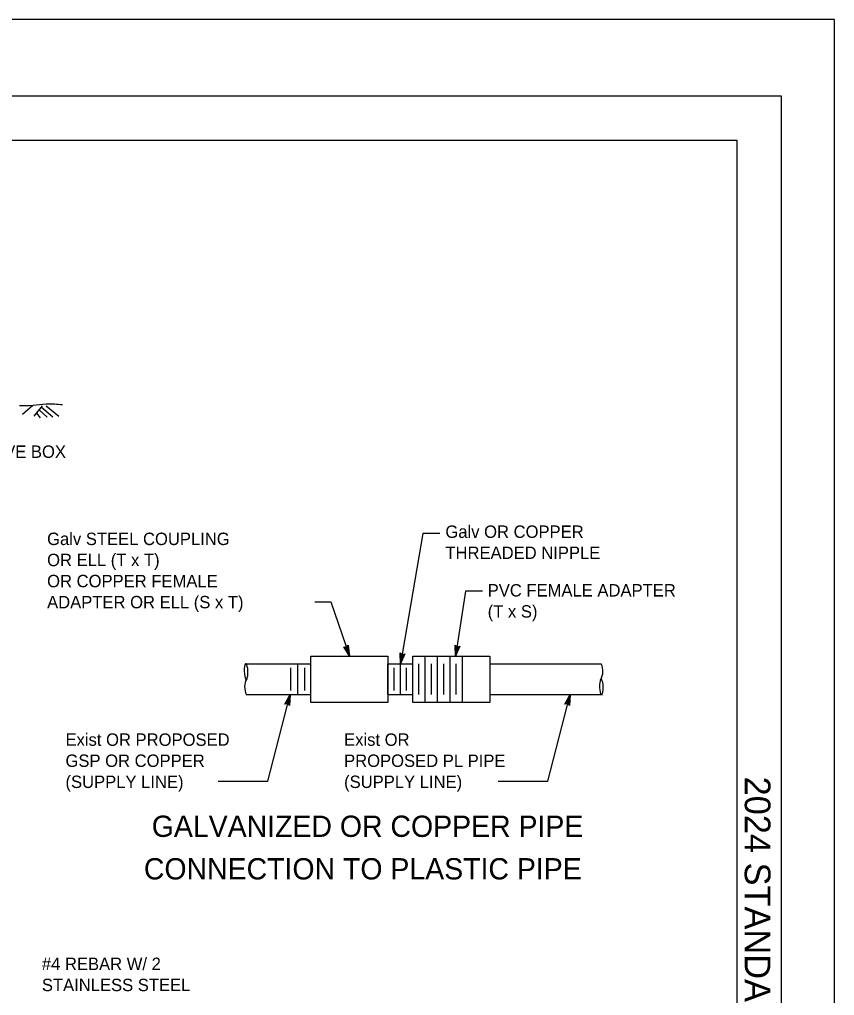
# Model space of a CAD drawing. Extents: x -893 to 867, y -474 to 712.
# Drawn here: x 407 to 867, y 161 to 712 of the extents above; entities that cross this region are included whole.
import ezdxf

# ---------------------------------------------------------------- set-up
doc = ezdxf.new("R2010")
doc.units = 0
for name, color, linetype in [('56 Stage 3 Anno', 7, 'Continuous'), ('57 Undefined', 7, 'Continuous'), ('59 Sndwall Anno', 7, 'Continuous'), ('60 Nongeo Data', 7, 'Continuous'), ('border_PLOTTING-ELEMENTS', 7, 'Continuous'), ('border_rw_22x34_Cut_Lines', 7, 'Continuous'), ('border_SHEET', 7, 'Continuous'), ('border_WITHIN-BORDER-anno', 7, 'Continuous')]:
    doc.layers.add(name, color=color, linetype=linetype)

msp = doc.modelspace()

# ---------------------------------------------------------------- linework, layer by layer
at = {"layer": '56 Stage 3 Anno'}
for p, q in [((573.35, 383.38), (582.37, 383.38)), ((582.37, 383.38), (592.96, 352.75)), ((592.96, 352.75), (589.76, 358)), ((589.76, 358), (589.76, 358)), ((589.76, 358), (591.27, 357.67)), ((591.27, 357.67), (592.28, 358.86)), ((591.75, 358.21), (592.07, 355.37)), ((592.02, 358.54), (592.51, 354.06)), ((592.28, 358.86), (592.28, 358.86)), ((592.28, 358.86), (592.96, 352.75)), ((652.85, 352.75), (652.65, 358.89)), ((652.65, 358.89), (652.65, 358.89)), ((652.65, 358.89), (653.81, 357.86)), ((655.27, 358.4), (652.85, 352.75)), ((653.1, 354.12), (652.96, 358.6)), ((654.88, 358.25), (653.1, 354.11)), ((653.36, 355.47), (653.27, 358.36)), ((654.49, 358.09), (653.36, 355.47)), ((653.62, 356.82), (653.58, 358.06)), ((654.11, 357.98), (653.62, 356.82)), ((653.81, 357.86), (655.27, 358.4)), ((655.27, 358.4), (655.27, 358.4)), ((592.5, 354.07), (590.17, 357.89)), ((592.07, 355.37), (590.56, 357.84)), ((591.62, 356.67), (590.97, 357.73)), ((591.48, 357.93), (591.62, 356.67)), ((592.96, 352.75), (592.96, 352.75)), ((621.69, 348.41), (621.49, 354.55)), ((621.49, 354.55), (622.65, 353.52)), ((621.5, 354.55), (621.5, 354.55)), ((624.12, 354.05), (621.69, 348.41)), ((621.94, 349.77), (621.8, 354.25)), ((623.73, 353.91), (621.95, 349.76)), ((622.2, 351.12), (622.11, 354.01)), ((623.33, 353.74), (622.2, 351.12)), ((622.46, 352.48), (622.42, 353.72)), ((622.96, 353.63), (622.46, 352.48)), ((622.65, 353.52), (624.12, 354.05)), ((624.12, 354.05), (624.12, 354.05)), ((652.85, 352.75), (652.85, 352.75)), ((621.69, 348.41), (621.69, 348.41)), ((556.51, 325.66), (559.52, 331.02)), ((559.52, 331.02), (559.07, 324.89)), ((559.52, 331.02), (559.52, 331.02)), ((714.48, 325.66), (717.49, 331.02)), ((717.49, 331.02), (717.04, 324.89)), ((717.49, 331.02), (717.49, 331.02)), ((558.02, 326.04), (556.51, 325.66)), ((556.51, 325.66), (556.51, 325.66)), ((556.91, 325.77), (559.12, 329.7)), ((557.32, 325.89), (558.72, 328.38)), ((557.71, 325.96), (558.32, 327.05)), ((559.07, 324.89), (558.02, 326.04)), ((558.32, 327.05), (558.23, 325.82)), ((558.72, 328.38), (558.51, 325.49)), ((559.12, 329.69), (558.79, 325.22)), ((559.07, 324.89), (559.07, 324.89)), ((715.99, 326.04), (714.48, 325.66)), ((714.48, 325.66), (714.48, 325.66)), ((714.88, 325.77), (717.09, 329.7)), ((715.3, 325.89), (716.69, 328.38)), ((715.68, 325.96), (716.3, 327.05)), ((717.04, 324.89), (715.99, 326.04)), ((716.3, 327.05), (716.2, 325.82)), ((716.69, 328.38), (716.48, 325.49)), ((717.09, 329.69), (716.76, 325.22)), ((717.04, 324.89), (717.04, 324.89))]:
    msp.add_line(p, q, dxfattribs=at)
for points in [[(644.02, 421.91), (634.38, 421.91), (621.69, 348.41)], [(668.09, 389.4), (658.45, 389.4), (652.85, 352.75)], [(518.94, 282.24), (546.86, 282.24), (559.52, 331.02)], [(676.91, 282.24), (704.83, 282.24), (717.49, 331.02)]]:
    msp.add_lwpolyline(points, dxfattribs=at)
at = {"layer": '59 Sndwall Anno'}
for p, q in [((414.28, 494.1), (408.58, 489.02)), ((419.68, 494.06), (414.98, 488.08)), ((418.04, 491.51), (422.44, 487.51)), ((419.22, 493.16), (425.66, 487.86)), ((421.88, 494.04), (429.09, 488.1)), ((416.48, 489.79), (418.54, 487.26))]:
    msp.add_line(p, q, dxfattribs=at)
at = {"layer": '60 Nongeo Data'}
for p, q in [((635.69, 326.68), (635.69, 352.75)), ((642.69, 326.68), (642.69, 352.75)), ((649.69, 326.68), (649.69, 352.75)), ((656.69, 326.68), (656.69, 352.75)), ((534.53, 348.41), (571.23, 348.41)), ((563.93, 331.02), (563.93, 348.41)), ((614.69, 348.41), (628.69, 348.41)), ((614.69, 331.02), (614.69, 348.41)), ((621.69, 331.02), (621.69, 348.41)), ((632.19, 331.03), (632.19, 348.4)), ((639.19, 331.03), (639.19, 348.4)), ((646.19, 331.03), (646.19, 348.4)), ((653.19, 331.03), (653.19, 348.4)), ((672.15, 348.41), (735.02, 348.41)), ((559.81, 333.33), (559.81, 346.21)), ((567.76, 333.33), (567.76, 346.21)), ((618.19, 333.33), (618.19, 346.21)), ((625.19, 333.33), (625.19, 346.21)), ((534.13, 340.52), (534.61, 339.04)), ((735.59, 338.9), (735.13, 340.38)), ((534.81, 331.02), (571.23, 331.02)), ((614.69, 331.02), (628.69, 331.02)), ((672.15, 331.02), (735.61, 331.02))]:
    msp.add_line(p, q, dxfattribs=at)
for points in [[(571.23, 326.68), (571.23, 352.75), (614.69, 352.75), (614.69, 326.68)], [(628.69, 326.68), (628.69, 352.75), (672.15, 352.75), (672.15, 326.68)]]:
    msp.add_lwpolyline(points, close=True, dxfattribs=at)
for centre, start, end in [((726.19, 344.27), 330.1674, 25.0909), ((543.59, 335.26), 150.8762, 205.7997)]:
    msp.add_arc(centre, 9.75, start, end, dxfattribs=at)
for centre, major_axis in [((534.64, 344.07), (-0.11, 4.33)), ((735.04, 335.35), (0.05, -4.33))]:
    msp.add_ellipse(centre, major_axis=major_axis, ratio=0.238684, start_param=3.425972, end_param=8.812904, dxfattribs=at)
msp.add_spline([(406.86, 494.1), (414.47, 494.31), (421.88, 495.15), (431.15, 494.67)], degree=3, dxfattribs=at)
at = {"layer": 'border_PLOTTING-ELEMENTS'}
for points in [[(-893.45, -474.04), (866.55, -474.04), (866.55, 711.96), (-893.45, 711.96)], [(-863.45, 668.96), (836.55, 668.96), (836.55, -431.04), (-863.45, -431.04)]]:
    msp.add_lwpolyline(points, close=True, dxfattribs=at)
at = {"layer": 'border_rw_22x34_Cut_Lines'}
msp.add_lwpolyline([(-863.45, 668.96), (836.55, 668.96), (836.55, -431.04), (-863.45, -431.04)], close=True, dxfattribs=at)
at = {"layer": 'border_SHEET'}
for p, q in [((-813.45, 643.96), (811.55, 643.96)), ((811.55, 643.96), (811.55, -406.04))]:
    msp.add_line(p, q, dxfattribs=at)

# ---------------------------------------------------------------- texts
at = {"layer": '57 Undefined'}
for s, height, p in [('VALVE BOX', 7, (380.51, 464.62)), ('Galv OR COPPER', 7, (647.07, 419.48)), ('Galv STEEL COUPLING', 7, (422.42, 415.43)), ('THREADED NIPPLE', 7, (647.07, 407.58)), ('OR ELL (T x T)', 7, (422.42, 403.53)), ('OR COPPER FEMALE', 7, (422.42, 391.63)), ('PVC FEMALE ADAPTER', 7, (670.93, 386.4)), ('ADAPTER OR ELL (S x T)', 7, (422.42, 379.73)), ('(T x S)', 7, (670.93, 374.5)), ('Exist OR PROPOSED', 7, (432.79, 302.15)), ('Exist OR', 7, (589.94, 302.15)), ('GSP OR COPPER', 7, (432.79, 290.25)), ('PROPOSED PL PIPE', 7, (589.94, 290.25)), ('(SUPPLY LINE)', 7, (432.79, 278.35)), ('(SUPPLY LINE)', 7, (589.94, 278.35)), ('GALVANIZED OR COPPER PIPE', 12, (481.46, 250.77)), ('CONNECTION TO PLASTIC PIPE', 12, (477, 226.77)), ('#4 REBAR W/ 2', 7, (419.47, 175.64)), ('STAINLESS STEEL', 7, (419.47, 163.74))]:
    msp.add_text(s, height=height, dxfattribs=at).set_placement(p)
at = {"layer": 'border_WITHIN-BORDER-anno'}
msp.add_text('2024 STANDARD PLAN H6', height=14.5, rotation=270, dxfattribs=at).set_placement((815.92, 284.8))

doc.saveas('drawing.dxf')
